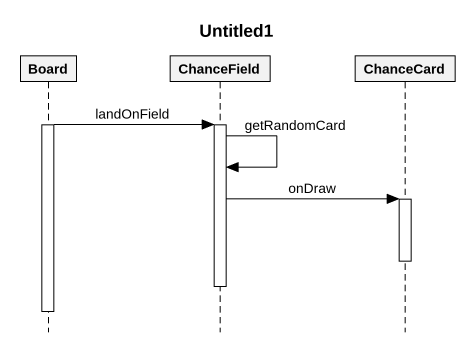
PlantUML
@startuml
title Untitled1
hide footbox
participant Board
participant ChanceField
participant ChanceCard

activate Board
Board -> ChanceField : landOnField
activate ChanceField
ChanceField -> ChanceField : getRandomCard
ChanceField -> ChanceCard : onDraw
activate ChanceCard
deactivate ChanceCard
deactivate ChanceField
deactivate Board
@enduml
